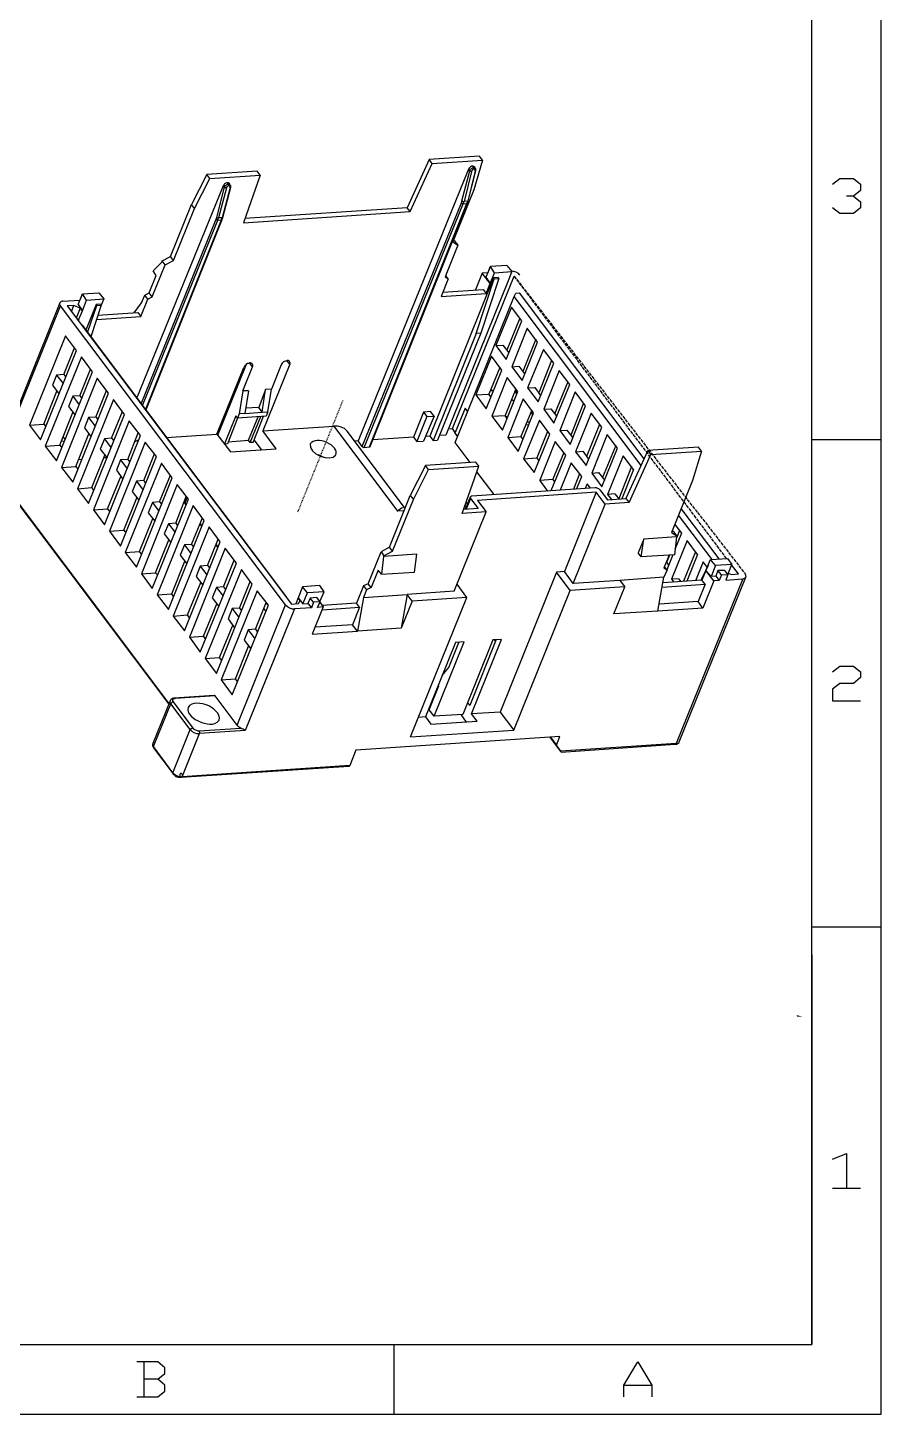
# Model space of a CAD drawing. Header units: millimetres. Extents: x 119 to 713, y -184 to 236.
# Drawn here: x 590.8 to 713.5, y -184.1 to 15.1 of the extents above; entities that cross this region are included whole.
import ezdxf

# ---------------------------------------------------------------- set-up
doc = ezdxf.new("R2010")
doc.units = ezdxf.units.MM
doc.linetypes.add('PDF_IMPORT', pattern=[1, 0.8, -0.2])
doc.layers.add('PDF_几何图形', color=7, linetype='Continuous', true_color=0x231f20)

msp = doc.modelspace()

# ---------------------------------------------------------------- hatches: boundary and pattern name
at = {"layer": 'PDF_几何图形', "transparency": 33554559}
msp.add_hatch(color=7, dxfattribs=at).paths.add_polyline_path([(701.35, -126.79), (701.3, -126.83), (701.35, -126.88), (701.39, -126.96), (702.18, -126.96), (702, -126.92), (701.78, -126.88), (701.7, -126.83), (701.48, -126.79)])

# ---------------------------------------------------------------- linework, layer by layer
at = {"layer": 'PDF_几何图形', "color": 7, "lineweight": -3}
for points in [[(713.49, -184.08), (713.49, 235.94)], [(703.49, -174.08), (703.49, 225.94)], [(600.73, -26.83), (607.06, -26.39), (608.07, -23.9), (608.72, -23.55), (610.56, -18.97), (611.78, -18.36), (614.79, -10.89), (616.98, -6.56), (624.23, -6.08), (621.82, -12.94), (645.8, -11.32), (648.94, -4.42), (656.19, -3.94), (654.93, -8.22), (651.91, -15.65), (652.65, -16.13), (650.82, -20.71), (651.26, -20.98), (650.25, -23.51), (656.72, -23.07), (657.28, -21.63), (657.9, -20.1), (660.38, -19.93), (659.77, -21.5), (650.91, -43.42)], [(648.94, -4.42), (648.51, -3.86), (645.36, -10.76)], [(656.19, -3.94), (655.76, -3.38), (648.51, -3.86)], [(624.23, -6.08), (623.79, -5.52), (616.54, -6)], [(654.18, -5.21), (638.29, -44.25), (637.81, -44.3)], [(653.22, -9.8), (654.36, -5.47)], [(655.14, -5.52), (654.05, -9.84), (653.53, -9.88)], [(654.62, -5.56), (653.53, -9.88)], [(654.14, -9.8), (655.23, -5.47)], [(654.36, -5.47), (654.18, -5.21)], [(654.36, -5.47), (654.45, -5.3), (654.66, -5.08), (654.75, -5.04), (654.84, -5.04), (654.93, -4.99)], [(654.36, -5.47), (654.45, -5.47), (654.45, -5.52), (654.53, -5.52), (654.58, -5.56), (654.62, -5.56)], [(654.97, -5.25), (654.93, -5.25), (654.84, -5.3), (654.79, -5.3), (654.75, -5.34), (654.71, -5.38), (654.71, -5.43), (654.66, -5.47), (654.62, -5.56)], [(654.75, -4.82), (654.75, -4.77)], [(654.75, -4.82), (654.93, -4.99)], [(654.93, -4.99), (654.75, -4.82)], [(654.97, -5.25), (654.97, -5.08), (654.93, -5.08), (654.93, -4.99)], [(655.19, -5.12), (655.14, -5.08), (655.06, -5.04), (655.01, -4.99), (654.93, -4.99)], [(654.97, -5.25), (654.97, -5.08), (654.93, -5.08), (654.93, -4.99)], [(654.97, -5.25), (654.97, -5.21)], [(655.14, -5.52), (655.14, -5.34), (655.1, -5.34), (655.1, -5.3), (655.06, -5.25), (654.97, -5.25)], [(655.19, -5.12), (655.01, -4.9)], [(655.23, -5.47), (655.23, -5.17), (655.19, -5.12), (655.14, -5.12)], [(655.14, -5.52), (655.19, -5.52), (655.19, -5.47), (655.23, -5.47)], [(606.5, -38.14), (618.94, -7.57)], [(616.98, -6.56), (616.54, -6), (614.36, -10.32)], [(617.98, -12.15), (619.12, -7.83), (618.94, -7.57)], [(619.9, -7.87), (618.77, -12.2), (618.24, -12.24)], [(619.38, -7.92), (618.24, -12.24)], [(618.85, -12.15), (619.99, -7.83)], [(619.12, -7.83), (619.25, -7.57), (619.33, -7.52), (619.42, -7.44), (619.51, -7.39), (619.6, -7.39), (619.68, -7.35)], [(619.12, -7.83), (619.16, -7.83), (619.16, -7.87), (619.29, -7.87), (619.33, -7.92), (619.38, -7.92)], [(619.68, -7.61), (619.64, -7.61), (619.6, -7.66), (619.55, -7.66), (619.42, -7.79), (619.42, -7.83), (619.38, -7.92)], [(619.51, -7.18), (619.51, -7.13)], [(619.51, -7.18), (619.68, -7.35)], [(619.68, -7.35), (619.51, -7.18)], [(619.68, -7.61), (619.73, -7.57), (619.73, -7.48), (619.68, -7.44), (619.68, -7.35)], [(619.9, -7.48), (619.86, -7.44), (619.81, -7.39), (619.73, -7.35), (619.68, -7.35)], [(619.73, -7.61), (619.73, -7.48), (619.68, -7.44), (619.68, -7.35)], [(619.73, -7.61), (619.68, -7.61)], [(619.9, -7.87), (619.9, -7.74), (619.86, -7.7), (619.81, -7.66), (619.81, -7.61), (619.73, -7.61)], [(619.9, -7.48), (619.77, -7.26)], [(619.9, -7.87), (619.95, -7.87), (619.95, -7.83), (619.99, -7.83)], [(706.5, -7.39), (707.51, -6.56), (709.51, -6.56), (710.52, -7.39), (710.52, -8.27), (709.51, -9.1), (708.51, -9.1)], [(653.14, -10.06), (653.22, -9.8)], [(653.22, -9.8), (653.27, -9.84), (653.31, -9.84), (653.35, -9.88), (653.53, -9.88)], [(653.4, -10.19), (653.48, -10.06), (653.53, -9.88)], [(653.92, -10.14), (654.01, -10.01), (654.05, -9.84)], [(654.05, -9.84), (654.14, -9.84), (654.14, -9.8)], [(654.05, -10.1), (654.14, -9.8)], [(709.51, -9.1), (710.52, -9.93), (710.52, -10.76), (709.51, -11.59), (707.51, -11.59), (706.5, -10.76)], [(611.78, -18.36), (611.34, -17.79), (614.36, -10.32)], [(614.79, -10.89), (614.36, -10.32)], [(645.8, -11.32), (645.36, -10.76), (622.04, -12.33)], [(638.9, -45.08), (653.14, -10.06)], [(639.16, -45.21), (653.4, -10.19), (653.92, -10.14)], [(639.16, -45.21), (639.95, -45.12), (653.92, -10.14)], [(640.03, -45.08), (654.05, -10.1)], [(653.14, -10.06), (653.22, -10.14), (653.27, -10.14), (653.31, -10.19), (653.4, -10.19)], [(653.92, -10.14), (654.01, -10.14), (654.01, -10.1), (654.05, -10.1)], [(607.11, -38.92), (617.89, -12.42)], [(607.33, -39.19), (618.16, -12.55), (618.68, -12.5)], [(607.76, -39.8), (618.68, -12.5)], [(607.81, -39.88), (618.77, -12.46)], [(617.89, -12.42), (617.98, -12.15)], [(617.89, -12.42), (617.98, -12.5), (618.02, -12.5), (618.07, -12.55), (618.16, -12.55)], [(617.98, -12.15), (618.02, -12.2), (618.07, -12.2), (618.11, -12.24), (618.24, -12.24)], [(618.16, -12.55), (618.2, -12.42), (618.24, -12.24)], [(618.68, -12.5), (618.72, -12.37), (618.77, -12.2)], [(618.68, -12.5), (618.77, -12.5), (618.77, -12.46)], [(618.77, -12.2), (618.85, -12.2), (618.85, -12.15)], [(618.77, -12.46), (618.85, -12.15)], [(652.66, -16.13), (652.26, -15.6), (652, -15.43)], [(610.56, -18.97), (610.16, -18.4), (611.34, -17.79)], [(609.29, -20.49), (608.85, -19.84), (610.12, -18.53)], [(610.12, -18.53), (610.16, -18.4)], [(657.9, -20.1), (657.33, -19.23), (656.67, -20.76), (657.28, -21.63)], [(657.28, -19.32), (657.24, -19.32), (656.93, -20.1)], [(657.28, -19.32), (657.24, -19.32)], [(659.69, -19.05), (657.33, -19.23)], [(659.69, -19.05), (660.38, -19.93)], [(608.72, -23.55), (608.29, -22.98), (609.29, -20.49)], [(658.42, -20.8), (657.76, -20.84), (648.59, -43.6), (648.03, -43.64)], [(651.26, -20.98), (650.91, -20.54)], [(654.05, -40.02), (653.7, -39.58), (652.26, -43.07), (651.87, -42.5), (660.73, -20.58)], [(657.28, -21.63), (656.15, -20.15), (655.19, -22.55)], [(656.93, -20.1), (656.15, -20.15)], [(657.85, -20.98), (657.76, -20.84)], [(658.51, -20.93), (658.42, -20.8)], [(598.07, -24.69), (598.68, -23.16)], [(598.07, -27), (598.68, -25.56), (599.29, -24.03), (601.78, -23.86), (601.3, -24.99)], [(598.63, -23.25), (598.33, -24.03)], [(598.63, -23.25), (598.63, -23.2)], [(599.29, -24.03), (598.68, -23.16), (601.04, -22.98), (601.78, -23.86)], [(606.1, -25.87), (607.19, -24.43), (607.63, -23.33)], [(608.07, -23.9), (607.63, -23.33), (608.29, -22.98)], [(650.47, -22.9), (656.28, -22.5), (656.72, -23.07)], [(654.4, -47.35), (652.26, -44.51), (660.73, -23.51)], [(678.99, -47.79), (660.73, -23.51), (660.95, -23.03), (661.48, -22.98)], [(679.43, -46.83), (661.48, -22.98)], [(595.45, -24.43), (585.88, -48.09)], [(611.12, -81.94), (585.97, -48.53), (595.53, -24.86)], [(595.45, -24.43), (595.4, -24.47), (595.4, -24.64), (595.45, -24.69), (595.53, -24.86)], [(620.91, -85.08), (627.85, -67.83), (595.53, -24.86)], [(595.88, -24.21), (598.33, -24.03)], [(598.07, -24.69), (598.68, -25.56), (598.37, -25.21), (597.46, -24.82), (596.49, -24.86), (628.72, -67.7), (629.73, -67.62), (629.95, -67.18), (629.68, -66.79), (630.38, -67.66), (631.08, -67.62), (631.61, -68.23)], [(597.11, -25.69), (597.46, -24.82)], [(598.37, -25.21), (597.8, -26.61)], [(601.3, -24.64), (600.64, -24.69), (599.16, -28.36)], [(599.42, -28.7), (600.73, -24.82), (601.39, -24.77), (599.9, -29.32)], [(600.64, -24.69), (600.73, -24.82)], [(600.91, -26.22), (606.63, -25.82), (607.06, -26.39)], [(601.3, -24.64), (601.39, -24.77)], [(598.55, -27.66), (598.63, -27.66), (627.98, -66.65), (627.94, -66.65), (627.98, -66.65)], [(661.52, -26.61), (659.69, -31.24)], [(655.28, -28.84), (649.07, -44.21)], [(655.93, -28.79), (649.73, -44.16)], [(663.83, -29.67), (661.96, -34.29)], [(596.01, -34.73), (597.54, -30.89)], [(658.07, -30.58), (659.12, -30.5)], [(659.12, -30.5), (659.95, -31.63)], [(618.02, -43.29), (621.87, -33.73)], [(618.16, -43.42), (622.26, -33.25)], [(622.57, -37.05), (621.74, -37.09), (623.13, -33.64)], [(627.24, -33.33), (625.84, -36.83), (625.01, -36.87), (624.01, -39.45), (622.13, -39.58)], [(623.13, -33.64), (622.7, -33.07)], [(628.51, -33.25), (624.62, -42.81)], [(628.51, -33.25), (628.07, -32.72)], [(628.51, -33.25), (628.51, -33.16), (628.55, -33.07), (628.55, -32.98), (628.51, -32.94), (628.46, -32.85)], [(658.68, -33.73), (657.11, -37.57)], [(660.38, -33.6), (661.39, -33.55)], [(661.39, -33.55), (662.26, -34.69)], [(666.11, -32.72), (664.27, -37.35)], [(596.01, -34.73), (594.97, -34.82), (594.36, -36.26)], [(594.97, -34.82), (595.93, -36.04)], [(596.01, -34.73), (596.28, -35.12)], [(598.29, -37.79), (599.86, -33.95)], [(668.42, -35.78), (666.54, -40.41)], [(593.13, -41.85), (595.01, -37.13)], [(594.36, -36.26), (595.32, -37.53)], [(598.29, -37.79), (597.28, -37.83), (596.67, -39.32)], [(597.28, -37.83), (598.2, -39.1)], [(598.29, -37.79), (598.59, -38.18)], [(600.6, -40.85), (602.13, -37)], [(621.74, -37.09), (621.21, -40.36), (620.95, -40.98), (620.73, -40.67), (619.12, -44.69)], [(622.57, -37.05), (622.04, -40.32), (621.21, -40.36)], [(624.49, -40.15), (625.01, -36.87)], [(625.32, -40.1), (625.84, -36.83)], [(655.23, -37.66), (657.11, -37.57)], [(657.42, -37.96), (657.11, -37.57)], [(657.81, -36.96), (657.33, -37)], [(657.76, -37.05), (657.33, -37.05)], [(660.95, -36.78), (659.42, -40.63)], [(661.13, -37.35), (661.04, -37.26), (661, -37.18), (660.82, -37.09)], [(660.95, -37.26), (660.82, -37.13)], [(661.13, -37.48), (660.95, -37.26)], [(661.13, -37.35), (661.08, -37.31), (661.04, -37.31), (661, -37.26), (660.95, -37.26)], [(661.17, -37.4), (661.13, -37.35)], [(662.66, -36.65), (663.7, -36.61)], [(663.7, -36.61), (664.53, -37.74)], [(596.67, -39.32), (597.63, -40.58)], [(624.49, -40.15), (624.01, -39.45)], [(660.69, -38.57), (660.43, -38.4), (660.34, -38.36)], [(664.97, -39.71), (666.02, -39.67)], [(666.02, -39.67), (666.85, -40.76)], [(670.69, -38.84), (668.86, -43.42)], [(595.45, -44.86), (597.32, -40.19)], [(600.6, -40.85), (599.55, -40.89), (598.98, -42.37)], [(599.55, -40.89), (600.51, -42.16)], [(600.6, -40.85), (600.91, -41.19)], [(602.87, -43.86), (604.44, -40.06)], [(620.99, -40.98), (619.51, -44.69), (619.12, -44.73)], [(625.1, -40.71), (620.95, -40.98)], [(622.04, -40.32), (624.49, -40.15), (625.32, -40.1), (625.1, -40.71)], [(622.57, -44.16), (623.92, -40.8)], [(623.22, -44.47), (622.78, -44.47), (624.31, -40.76)], [(623.22, -44.47), (624.71, -40.71)], [(648.72, -40.06), (647.72, -40.15), (646.28, -43.73), (640.43, -44.12)], [(647.72, -40.15), (648.2, -40.76), (646.76, -44.34)], [(648.2, -40.76), (649.21, -40.71), (647.72, -44.3)], [(649.21, -40.71), (648.72, -40.06)], [(657.5, -40.71), (659.42, -40.63)], [(659.69, -40.98), (659.42, -40.63)], [(659.51, -40.71), (659.64, -40.76), (659.77, -40.8)], [(663.27, -39.84), (661.69, -43.64)], [(662.57, -41.54), (663, -41.5)], [(663.44, -40.54), (663.14, -40.15)], [(663.44, -40.45), (663.18, -40.06)], [(591.08, -41.98), (593.13, -41.85)], [(593.13, -41.85), (593.44, -42.2)], [(596.23, -44.08), (595.93, -43.68)], [(597.72, -47.92), (599.6, -43.25)], [(598.98, -42.37), (599.9, -43.64)], [(605.19, -46.92), (606.71, -43.12)], [(610.73, -43.77), (618.02, -43.29), (619.95, -45.82), (626.54, -45.39), (624.62, -42.81), (634.79, -42.16), (643.96, -54.34)], [(644.97, -53.82), (636.72, -42.85)], [(646.28, -43.73), (646.76, -44.34), (647.72, -44.3)], [(648.59, -43.6), (649.07, -44.21), (649.73, -44.16)], [(650.91, -43.42), (649.99, -43.47)], [(651.26, -42.55), (651.87, -42.5)], [(652.26, -43.07), (652.13, -43.07), (652.57, -43.68)], [(659.82, -43.77), (661.69, -43.64)], [(662, -44.03), (661.69, -43.64)], [(662.83, -41.94), (662.39, -41.98)], [(665.54, -42.9), (664.01, -46.7)], [(667.28, -42.77), (668.29, -42.72)], [(668.29, -42.72), (669.16, -43.81)], [(673.01, -41.89), (671.13, -46.48)], [(593.35, -45.04), (595.45, -44.86)], [(595.45, -44.86), (595.71, -45.26)], [(595.66, -44.3), (596.15, -44.25)], [(602.87, -43.86), (601.87, -43.95), (601.25, -45.43)], [(601.25, -45.43), (602.22, -46.7)], [(601.87, -43.95), (602.78, -45.21)], [(602.87, -43.86), (603.18, -44.25)], [(606.76, -44.16), (606.58, -44.21), (606.23, -44.38)], [(619.64, -44.38), (622.57, -44.16)], [(622.78, -44.47), (622.57, -44.16)], [(624.4, -45.52), (623.35, -44.12)], [(638.9, -45.08), (638.29, -44.25)], [(638.9, -45.08), (638.94, -45.12), (638.99, -45.12), (638.99, -45.17), (639.12, -45.17), (639.12, -45.21), (639.16, -45.21)], [(639.95, -45.12), (640.03, -45.12), (640.03, -45.08)], [(666.06, -51.41), (668.16, -46.3), (666.63, -44.34), (664.4, -49.88)], [(669.56, -45.82), (670.6, -45.74)], [(670.6, -45.74), (671.43, -46.87)], [(675.32, -44.91), (673.44, -49.54)], [(680.39, -46.22), (679.95, -45.65), (676.8, -52.55)], [(677.24, -53.12), (680.39, -46.22), (687.64, -45.74), (686.37, -49.97), (683.36, -57.44), (684.1, -57.92), (684.05, -58.05), (679.34, -58.36), (678.55, -60.32)], [(687.64, -45.74), (687.2, -45.17), (679.95, -45.65)], [(703.49, -44.08), (713.49, -44.08)], [(598.59, -46.92), (598.11, -46.96)], [(600.03, -50.98), (601.91, -46.3)], [(602.22, -46.7), (601.73, -46.7)], [(605.19, -46.92), (604.14, -47), (603.57, -48.49)], [(604.14, -47), (605.1, -48.27)], [(605.19, -46.92), (605.49, -47.31)], [(607.5, -49.97), (609.03, -46.13)], [(647.98, -47.79), (645.8, -52.11)], [(655.67, -47.88), (655.23, -47.31), (647.98, -47.79)], [(648.42, -48.36), (647.98, -47.79)], [(662.09, -46.83), (664.01, -46.7)], [(664.32, -47.09), (664.01, -46.7)], [(667.85, -45.91), (666.28, -49.75)], [(669.69, -51.2), (670.43, -49.36), (668.94, -47.4), (667.33, -51.33)], [(677.9, -48.36), (676.41, -46.39), (674.14, -51.94), (674.71, -52.68)], [(585.97, -48.71), (611.08, -82.07)], [(595.67, -48.09), (597.72, -47.92)], [(597.72, -47.92), (598.02, -48.31)], [(602.3, -54.03), (604.22, -49.36)], [(603.57, -48.49), (604.49, -49.75)], [(609.77, -53.03), (611.34, -49.19)], [(641.96, -60.85), (642, -60.76), (643.22, -60.1), (646.24, -52.68), (648.42, -48.36), (655.67, -47.88)], [(653.27, -54.69), (655.67, -47.88)], [(657.85, -51.98), (655.36, -48.71)], [(664.4, -49.88), (666.28, -49.75)], [(666.59, -50.15), (666.28, -49.75)], [(670.12, -48.97), (669.25, -51.2)], [(671.87, -48.88), (672.87, -48.79)], [(672.87, -48.79), (673.75, -49.93)], [(677.59, -47.96), (675.76, -52.59)], [(677.9, -48.36), (676.19, -52.59)], [(597.98, -51.15), (600.03, -50.98)], [(600.03, -50.98), (600.29, -51.37)], [(607.5, -49.97), (606.45, -50.06), (605.84, -51.54)], [(605.84, -51.54), (606.8, -52.77)], [(606.45, -50.06), (607.41, -51.33)], [(607.5, -49.97), (607.76, -50.37)], [(672.39, -51.02), (654.66, -52.2)], [(674.14, -52.72), (676.8, -52.55), (677.24, -53.12), (673.79, -53.34), (672.53, -51.63), (655.45, -52.81), (656.72, -54.47)], [(672.53, -51.63), (667.94, -63.03), (666.8, -63.12), (658.73, -83.21)], [(665.58, -51.46), (664.4, -49.88)], [(671.7, -51.06), (671.22, -50.41), (670.95, -51.11)], [(673.05, -51.28), (674.14, -52.72)], [(604.62, -57.09), (606.5, -52.42)], [(609.77, -53.03), (608.77, -53.12), (608.15, -54.6)], [(608.77, -53.12), (609.68, -54.34)], [(609.77, -53.03), (610.08, -53.42)], [(612.09, -56.09), (613.61, -52.24)], [(613.26, -53.12), (613.57, -53.51)], [(613.44, -53.16), (613.31, -53.16)], [(613.44, -53.16), (613.74, -52.42)], [(613.61, -53.42), (613.44, -53.16)], [(643.22, -60.1), (642.79, -59.54), (645.8, -52.11)], [(645.14, -53.77), (644.79, -53.82)], [(645.8, -52.11), (646.24, -52.68)], [(653.88, -53.68), (653.62, -53.68)], [(654.4, -52.33), (653.7, -54.08)], [(654.05, -53.2), (653.79, -53.2)], [(654.44, -52.55), (653.83, -54.08)], [(654.66, -52.2), (654.53, -52.2), (654.4, -52.33), (654.4, -52.42), (654.45, -52.46), (654.45, -52.55)], [(654.44, -52.55), (655.54, -53.95)], [(683.01, -60.67), (682.26, -62.51), (682.7, -62.77), (682.22, -63.86), (675.93, -64.3), (669.21, -64.73), (673.79, -53.34)], [(675.19, -51.85), (674.14, -51.94)], [(675.19, -51.85), (675.76, -52.59)], [(600.25, -54.16), (602.3, -54.03)], [(602.3, -54.03), (602.61, -54.43)], [(606.89, -60.15), (608.81, -55.43)], [(608.15, -54.6), (609.12, -55.82)], [(614.36, -59.14), (615.93, -55.3)], [(644.93, -54.3), (643.96, -54.34)], [(652.09, -65.87), (656.72, -54.47), (653.27, -54.69)], [(655.54, -53.95), (653.48, -54.12)], [(689.16, -61.28), (684.36, -54.91)], [(690.21, -61.2), (684.75, -53.95)], [(602.57, -57.22), (604.62, -57.09)], [(604.62, -57.09), (604.92, -57.48)], [(612.09, -56.09), (611.04, -56.17), (610.43, -57.61)], [(610.43, -57.61), (611.39, -58.88)], [(611.04, -56.17), (612, -57.4)], [(612.09, -56.09), (612.35, -56.48)], [(615.53, -56.17), (615.84, -56.57)], [(615.88, -56.48), (615.62, -56.09)], [(684.1, -57.92), (683.7, -57.35), (683.44, -57.18)], [(683.84, -56.26), (684.8, -57.53), (683.84, -59.84)], [(684.49, -57.13), (684.05, -58.23)], [(609.2, -63.2), (611.08, -58.49)], [(614.36, -59.14), (613.35, -59.19), (612.74, -60.67)], [(613.35, -59.19), (614.27, -60.45)], [(614.36, -59.14), (614.66, -59.54)], [(616.67, -62.16), (618.2, -58.36)], [(617.85, -59.23), (618.16, -59.62)], [(618.2, -59.49), (617.89, -59.1)], [(642.79, -59.54), (641.61, -60.19)], [(684.05, -58.05), (683.75, -60.63), (678.99, -60.93), (679.34, -58.36)], [(687.07, -60.58), (685.58, -58.58), (683.36, -64.12), (683.66, -64.56)], [(604.84, -60.28), (606.89, -60.15)], [(607.19, -60.54), (606.89, -60.15)], [(611.52, -66.22), (613.4, -61.55)], [(612.74, -60.67), (613.7, -61.94)], [(618.94, -65.21), (620.51, -61.41)], [(620.6, -61.54), (620.43, -61.54)], [(640.17, -65.34), (639.73, -64.78), (641.61, -60.19)], [(641.96, -60.85), (641.65, -63.42), (641.17, -62.81)], [(641.61, -60.19), (642, -60.76)], [(641.65, -63.42), (646.41, -63.12), (646.72, -60.54)], [(646.72, -60.54), (641.96, -60.85)], [(678.99, -60.93), (678.55, -60.32)], [(683.05, -60.67), (682.61, -61.72)], [(682.61, -61.68), (682.92, -62.11)], [(683.53, -60.63), (682.66, -62.77)], [(686.81, -60.19), (685.06, -64.43)], [(687.07, -60.58), (685.54, -64.43)], [(688.46, -62.42), (687.9, -61.63), (686.81, -64.34)], [(689.64, -62.16), (689.03, -63.73), (688.29, -62.86), (688.95, -61.28)], [(607.15, -63.34), (609.2, -63.2)], [(609.51, -63.55), (609.2, -63.2)], [(690.52, -63.51), (691.43, -63.47), (691.13, -64.25), (693.57, -64.08), (684.01, -87.75), (667.42, -88.84), (666.8, -87.97), (667.28, -86.74), (637.98, -88.71), (637.11, -90.89), (613, -92.51), (615.49, -86.31)], [(616.67, -62.16), (615.62, -62.24), (615.05, -63.73)], [(615.05, -63.73), (615.97, -65)], [(615.62, -62.24), (616.58, -63.51)], [(616.67, -62.16), (616.98, -62.55)], [(641.17, -62.81), (640.17, -65.34), (639.51, -65.65), (639.07, -66.74), (645.36, -66.31)], [(668.77, -65.74), (666.8, -63.12)], [(669.21, -64.73), (667.94, -63.03)], [(682.35, -62.33), (682.7, -62.77)], [(688.6, -62.16), (687.55, -64.3)], [(689.43, -64.34), (688.29, -62.86), (687.72, -64.25)], [(691, -62.86), (689.99, -62.9), (689.69, -63.69), (689.03, -63.73)], [(690.52, -63.51), (690.21, -64.3), (689.43, -64.34)], [(689.69, -63.69), (690.21, -64.3)], [(690.52, -63.51), (689.99, -62.9)], [(691.43, -63.47), (691, -62.86)], [(691.43, -63.47), (692, -62.03)], [(691.48, -63.25), (691.96, -63.47), (692.96, -63.38), (691.96, -62.07)], [(693.57, -64.08), (693.66, -64.08), (693.75, -64.03), (693.92, -63.95), (693.97, -63.9), (694.01, -63.86), (694.01, -63.77), (694.05, -63.73), (694.01, -63.64), (694.01, -63.55), (693.92, -63.38)], [(613.79, -69.27), (615.71, -64.6)], [(618.94, -65.21), (617.94, -65.3), (617.32, -66.79)], [(617.94, -65.3), (618.9, -66.57)], [(618.94, -65.21), (619.25, -65.61)], [(621.26, -68.27), (622.78, -64.47)], [(630.3, -65.21), (629.68, -66.79)], [(633.4, -65.96), (632.79, -65.04), (630.3, -65.21)], [(633.4, -65.96), (631.04, -66.09), (630.3, -65.21)], [(639.07, -65.08), (638.07, -67.57)], [(639.73, -64.78), (639.07, -65.08)], [(639.07, -65.08), (639.51, -65.65)], [(653.92, -66.74), (652.52, -64.86)], [(689.43, -64.34), (687.85, -68.27), (681.39, -68.71), (675.06, -69.1), (676.63, -65.21), (668.77, -65.74)], [(675.93, -64.3), (676.63, -65.21)], [(681.39, -68.71), (682.22, -63.86)], [(682, -65.26), (688.16, -64.82), (687.15, -67.31), (681.57, -67.7)], [(688.16, -64.82), (687.72, -64.25), (682.09, -64.65)], [(684.36, -64.08), (683.36, -64.12)], [(684.36, -64.08), (684.67, -64.47)], [(684.45, -87.49), (694.01, -63.82)], [(609.42, -66.39), (611.52, -66.22)], [(611.78, -66.61), (611.52, -66.22)], [(616.1, -72.33), (617.98, -67.66)], [(617.32, -66.79), (618.29, -68.05)], [(623.57, -71.33), (625.1, -67.48)], [(625.23, -67.7), (625.01, -67.75)], [(633.27, -68.1), (632.48, -68.18), (632.83, -67.4), (631.91, -67.44), (631.61, -68.23), (629.16, -68.4)], [(629.68, -66.79), (629.33, -67.66)], [(630.38, -67.66), (631.04, -66.09)], [(632.39, -66.74), (631.39, -66.83), (631.08, -67.62)], [(631.91, -67.44), (631.39, -66.83)], [(632.83, -67.4), (632.39, -66.74)], [(632.79, -67.35), (633.4, -65.96)], [(632.79, -67.44), (633.27, -68.1)], [(638.51, -68.14), (638.07, -67.57), (633.13, -67.92)], [(645.84, -86.79), (653.92, -66.74), (646.06, -67.27), (644.49, -71.15), (638.2, -71.59)], [(639.07, -66.74), (638.2, -71.59)], [(645.36, -66.31), (644.49, -71.15)], [(652.09, -65.87), (645.36, -66.31)], [(646.06, -67.27), (645.36, -66.31)], [(645.84, -86.79), (660.69, -85.83), (668.77, -65.74)], [(687.85, -68.27), (687.15, -67.31)], [(611.74, -69.45), (613.79, -69.27)], [(614.09, -69.67), (613.79, -69.27)], [(621.26, -68.27), (620.21, -68.36), (619.64, -69.84)], [(620.21, -68.36), (621.17, -69.62)], [(621.26, -68.27), (621.56, -68.66)], [(629.16, -68.4), (622.09, -85.87)], [(624.75, -68.4), (625.06, -68.79)], [(633.27, -68.1), (631.69, -72.03), (638.2, -71.59)], [(633.13, -68.53), (638.51, -68.14), (637.5, -70.67), (632.13, -71.02)], [(618.37, -75.39), (620.29, -70.72)], [(619.64, -69.84), (620.56, -71.11)], [(623.57, -71.33), (622.52, -71.41), (621.91, -72.9)], [(622.52, -71.41), (623.48, -72.68)], [(623.57, -71.33), (623.83, -71.72)], [(638.2, -71.59), (637.5, -70.67)], [(614.05, -72.46), (616.1, -72.33)], [(616.41, -72.72), (616.1, -72.33)], [(621.91, -72.9), (622.87, -74.12)], [(658.73, -83.21), (654.58, -83.47), (658.9, -72.77), (657.68, -72.86), (653.35, -83.56), (649.21, -83.82), (653.53, -73.12), (652.31, -73.21), (647.98, -83.9), (646.98, -83.99)], [(651.35, -76.79), (652.79, -73.21)], [(658.16, -72.81), (654.36, -82.29)], [(658.07, -73.07), (657.9, -72.86)], [(616.32, -75.52), (618.37, -75.39)], [(618.68, -75.78), (618.37, -75.39)], [(620.69, -78.45), (622.57, -73.73)], [(650.38, -77.97), (651.35, -76.79)], [(706.5, -77.44), (707.51, -76.61), (709.51, -76.61), (710.52, -77.44), (710.52, -78.27), (709.51, -79.1), (707.51, -79.1), (706.5, -79.93), (706.5, -81.59), (710.52, -81.59)], [(618.64, -78.58), (620.69, -78.45)], [(620.99, -78.84), (620.69, -78.45)], [(649.21, -83.82), (648.51, -82.9), (649.9, -79.45), (649.82, -79.36)], [(611.3, -81.59), (608.81, -87.75)], [(611.3, -81.59), (611.26, -81.68), (611.26, -81.81), (611.3, -81.85), (611.39, -82.03)], [(611.87, -81.24), (611.78, -81.24), (611.69, -81.28), (611.6, -81.28), (611.52, -81.33), (611.43, -81.37), (611.39, -81.46), (611.34, -81.46), (611.34, -81.5), (611.3, -81.55), (611.3, -81.59)], [(612, -81.28), (611.91, -81.33), (611.82, -81.33), (611.74, -81.37), (611.65, -81.46)], [(617.63, -80.85), (611.87, -81.24)], [(612, -81.28), (611.95, -81.28), (611.91, -81.24), (611.87, -81.24)], [(617.76, -80.89), (612, -81.28)], [(617.76, -80.89), (617.72, -80.89), (617.72, -80.85), (617.63, -80.85)], [(620.91, -85.08), (617.76, -80.89)], [(649.29, -80.93), (649.16, -80.93)], [(611.69, -91.94), (608.9, -88.18), (611.39, -82.03)], [(611.74, -81.76), (611.69, -81.76), (611.65, -81.81), (611.56, -81.81), (611.43, -81.94), (611.43, -81.98), (611.39, -82.03)], [(614.18, -85.74), (611.39, -82.03)], [(611.74, -81.76), (614.53, -85.52)], [(648.77, -84.95), (655.41, -84.52), (654.58, -83.47)], [(653.05, -83.56), (653.83, -84.65)], [(654.01, -81.9), (654.36, -82.29)], [(658.73, -83.21), (660.69, -85.83)], [(614.53, -85.52), (614.44, -85.52), (614.4, -85.56), (614.36, -85.61), (614.31, -85.61), (614.18, -85.74)], [(615.45, -85.91), (621.47, -85.52)], [(620.91, -85.08), (620.95, -85.17), (621.04, -85.26), (621.12, -85.3), (621.26, -85.39), (621.34, -85.43), (621.47, -85.52)], [(647.98, -83.9), (648.77, -84.95)], [(611.69, -91.94), (614.18, -85.74)], [(615.49, -86.31), (615.49, -86.26), (615.54, -86.22), (615.54, -86.09), (615.49, -86.04), (615.49, -85.96), (615.45, -85.91)], [(622.09, -85.87), (615.49, -86.31)], [(667.42, -88.88), (665.89, -86.83)], [(665.93, -86.83), (666.8, -87.97)], [(684.01, -87.75), (684.1, -87.75), (684.19, -87.7), (684.27, -87.66), (684.32, -87.66), (684.4, -87.62), (684.45, -87.53), (684.45, -87.49)], [(684.32, -87.7), (684.45, -87.57), (684.45, -87.49)], [(608.9, -88.18), (608.9, -88.36)], [(608.9, -88.36), (611.74, -92.07)], [(667.42, -88.88), (667.46, -88.93), (667.46, -88.97), (667.46, -88.93), (667.42, -88.88), (667.42, -88.84)], [(667.46, -88.97), (683.88, -87.83)], [(683.88, -87.83), (683.92, -87.83), (684.01, -87.75)], [(612.87, -92.59), (636.98, -90.98)], [(636.98, -90.98), (637.06, -90.98), (637.06, -90.94), (637.11, -90.94), (637.11, -90.89)], [(611.69, -91.94), (611.69, -92.07), (611.74, -92.07)], [(611.74, -92.07), (611.78, -92.16), (611.87, -92.25), (611.95, -92.29), (612, -92.38), (612.17, -92.46), (612.22, -92.46), (612.39, -92.55), (612.48, -92.55), (612.57, -92.59), (612.87, -92.59)], [(703.49, -114.08), (713.49, -114.08)], [(703.49, -118.1), (703.49, -174.08)], [(706.5, -147.44), (708.51, -146.62), (708.51, -151.59)], [(706.5, -151.59), (710.52, -151.59)], [(129.39, -174.08), (703.49, -174.08)], [(603.48, -174.08), (703.49, -174.08)], [(643.48, -184.08), (643.48, -174.08)], [(609.51, -179.06), (610.51, -178.23), (610.51, -177.4), (609.51, -176.57), (606.5, -176.57)], [(607.5, -176.57), (607.5, -181.6)], [(676.5, -181.6), (676.5, -179.89), (678.51, -176.57), (680.52, -179.89), (680.52, -181.6)], [(606.5, -181.6), (609.51, -181.6), (610.51, -180.77), (610.51, -179.89), (609.51, -179.06), (607.5, -179.06)], [(676.5, -179.89), (680.52, -179.89)], [(119.39, -184.08), (713.49, -184.08)]]:
    msp.add_lwpolyline(points, dxfattribs=at)
for points in [[(655.93, -28.79), (655.28, -28.84), (657.85, -20.98), (658.51, -20.93)], [(659.6, -32.55), (661.83, -27), (660.34, -25.04), (658.07, -30.58)], [(592.65, -44.12), (597.85, -31.28), (596.23, -29.19), (591.08, -41.98)], [(661.87, -35.6), (664.1, -30.06), (662.61, -28.09), (660.38, -33.6)], [(664.18, -38.66), (666.41, -33.12), (664.93, -31.11), (662.66, -36.65)], [(594.97, -47.13), (600.12, -34.34), (598.55, -32.2), (593.35, -45.04)], [(655.23, -37.66), (656.72, -39.67), (658.94, -34.12), (657.46, -32.11)], [(597.28, -50.19), (602.43, -37.4), (600.82, -35.26), (595.67, -48.09)], [(657.5, -40.71), (659.03, -42.72), (661.26, -37.18), (659.73, -35.17)], [(666.45, -41.72), (668.73, -36.17), (667.2, -34.16), (664.97, -39.71)], [(668.77, -44.78), (671, -39.23), (669.51, -37.22), (667.28, -42.77)], [(599.55, -53.25), (604.75, -40.45), (603.13, -38.31), (597.98, -51.15)], [(659.82, -43.77), (661.3, -45.78), (663.53, -40.23), (662.04, -38.22)], [(601.87, -56.3), (607.02, -43.51), (605.4, -41.37), (600.25, -54.16)], [(662.09, -46.83), (663.62, -48.79), (665.84, -43.29), (664.36, -41.28)], [(671.08, -47.79), (673.31, -42.29), (671.78, -40.28), (669.56, -45.82)], [(673.35, -50.85), (675.58, -45.3), (674.1, -43.33), (671.87, -48.88)], [(604.14, -59.36), (609.33, -46.52), (607.72, -44.43), (602.57, -57.22)], [(606.45, -62.42), (611.6, -49.58), (610.03, -47.48), (604.84, -60.28)], [(608.72, -65.48), (613.92, -52.64), (612.3, -50.54), (607.15, -63.34)], [(611.04, -68.49), (616.19, -55.69), (614.62, -53.55), (609.42, -66.39)], [(613.35, -71.55), (618.5, -58.75), (616.89, -56.61), (611.74, -69.45)], [(615.62, -74.6), (620.82, -61.81), (619.2, -59.67), (614.05, -72.46)], [(691.39, -61.15), (692, -62.03), (689.64, -62.16), (688.95, -61.28)], [(617.94, -77.66), (623.09, -64.86), (621.52, -62.72), (616.32, -75.52)], [(620.21, -80.72), (625.4, -67.88), (623.79, -65.78), (618.64, -78.58)], [(612.87, -92.59), (612.96, -92.59), (612.96, -92.55), (613, -92.51), (613, -92.46), (613.05, -92.42), (613.05, -92.25), (613, -92.2), (613, -92.16), (612.96, -92.11), (612.96, -92.07), (612.91, -92.03), (612.78, -92.03), (612.74, -92.07), (612.74, -92.11), (612.7, -92.16), (612.7, -92.38), (612.74, -92.42), (612.74, -92.51), (612.83, -92.59)]]:
    msp.add_lwpolyline(points, close=True, dxfattribs=at)
at = {"layer": 'PDF_几何图形', "color": 7, "linetype": 'PDF_IMPORT', "lineweight": -3, "ltscale": 0.605834}
msp.add_lwpolyline([(691.26, -61.15), (660.73, -20.58), (693.92, -63.38)], dxfattribs=at)
at = {"layer": 'PDF_几何图形', "color": 7, "linetype": 'PDF_IMPORT', "lineweight": -3, "ltscale": 0.124108}
msp.add_lwpolyline([(629.64, -54.47), (636.15, -38.4)], dxfattribs=at)
at = {"layer": 'PDF_几何图形', "color": 7, "lineweight": -3}
for centre, radius, start, end in [((623.52, -34.69), 1.92, 132.9529, 149.7275), ((622.78, -33.46), 0.395, 333.7498, 95.6405)]:
    msp.add_arc(centre, radius, start, end, dxfattribs=at)
for points in [[(654.62, -4.82), (654.37, -4.93), (654.33, -5.01), (654.18, -5.21)], [(655.01, -4.9), (654.9, -4.75), (654.84, -4.84), (654.62, -4.82)], [(619.38, -7.18), (618.99, -7.35), (619.18, -7.28), (618.94, -7.57)], [(619.77, -7.26), (619.66, -7.13), (619.55, -7.19), (619.38, -7.18)], [(619.99, -7.83), (619.97, -7.63), (620.05, -7.59), (619.9, -7.48)], [(661.56, -20.45), (661.32, -20.07), (660.78, -19.88), (660.34, -19.88)], [(595.88, -24.21), (595.72, -24.18), (595.5, -24.25), (595.45, -24.43)], [(622.74, -33.07), (622.53, -33.19), (622.58, -33.02), (622.22, -33.29)], [(628.11, -32.72), (627.75, -32.76), (627.4, -33.01), (627.24, -33.33)], [(628.46, -32.85), (628.3, -32.68), (628.34, -32.73), (628.11, -32.72)], [(635.1, -46.26), (635.73, -44.97), (632.21, -43.38), (631.43, -44.69)], [(636.72, -42.85), (636.27, -42.28), (635.5, -42.1), (634.79, -42.16)], [(631.43, -44.69), (631.02, -46.09), (634.45, -47.44), (635.1, -46.26)], [(633.31, -46.61), (633.05, -46.46), (632.77, -46.33), (632.48, -46.26)], [(673.05, -51.28), (672.84, -51.13), (672.66, -50.98), (672.39, -51.02)], [(643.96, -54.34), (644.17, -54.12), (644.48, -53.84), (644.79, -53.82)], [(627.85, -67.83), (628.21, -68.18), (628.64, -68.44), (629.16, -68.4)], [(611.65, -81.46), (611.66, -81.61), (611.61, -81.65), (611.74, -81.76)], [(616.63, -82.24), (615.87, -81.94), (614.32, -81.64), (613.88, -82.55)], [(613.88, -82.55), (613.55, -83.39), (614.81, -84.34), (615.49, -84.56)], [(618.33, -84.38), (618.65, -83.47), (617.35, -82.51), (616.63, -82.24)], [(614.53, -85.52), (614.78, -85.63), (614.44, -85.57), (614.92, -85.78)], [(615.49, -84.56), (616.32, -84.97), (617.69, -85.26), (618.33, -84.38)], [(622.09, -85.87), (621.87, -85.7), (621.72, -85.65), (621.47, -85.52)], [(614.18, -85.74), (614.47, -86.1), (615.02, -86.36), (615.49, -86.31)], [(614.92, -85.78), (615.19, -85.85), (615.13, -85.93), (615.45, -85.91)], [(608.81, -87.75), (608.68, -87.99), (608.82, -88.01), (608.9, -88.18)], [(608.81, -87.75), (608.7, -87.95), (608.79, -88.19), (608.9, -88.36)], [(683.88, -87.83), (684.15, -87.85), (684.05, -87.82), (684.32, -87.7)], [(611.69, -91.94), (612.05, -92.29), (612.5, -92.51), (613, -92.51)]]:
    msp.add_open_spline(points, degree=3, dxfattribs=at)

doc.saveas('drawing.dxf')
